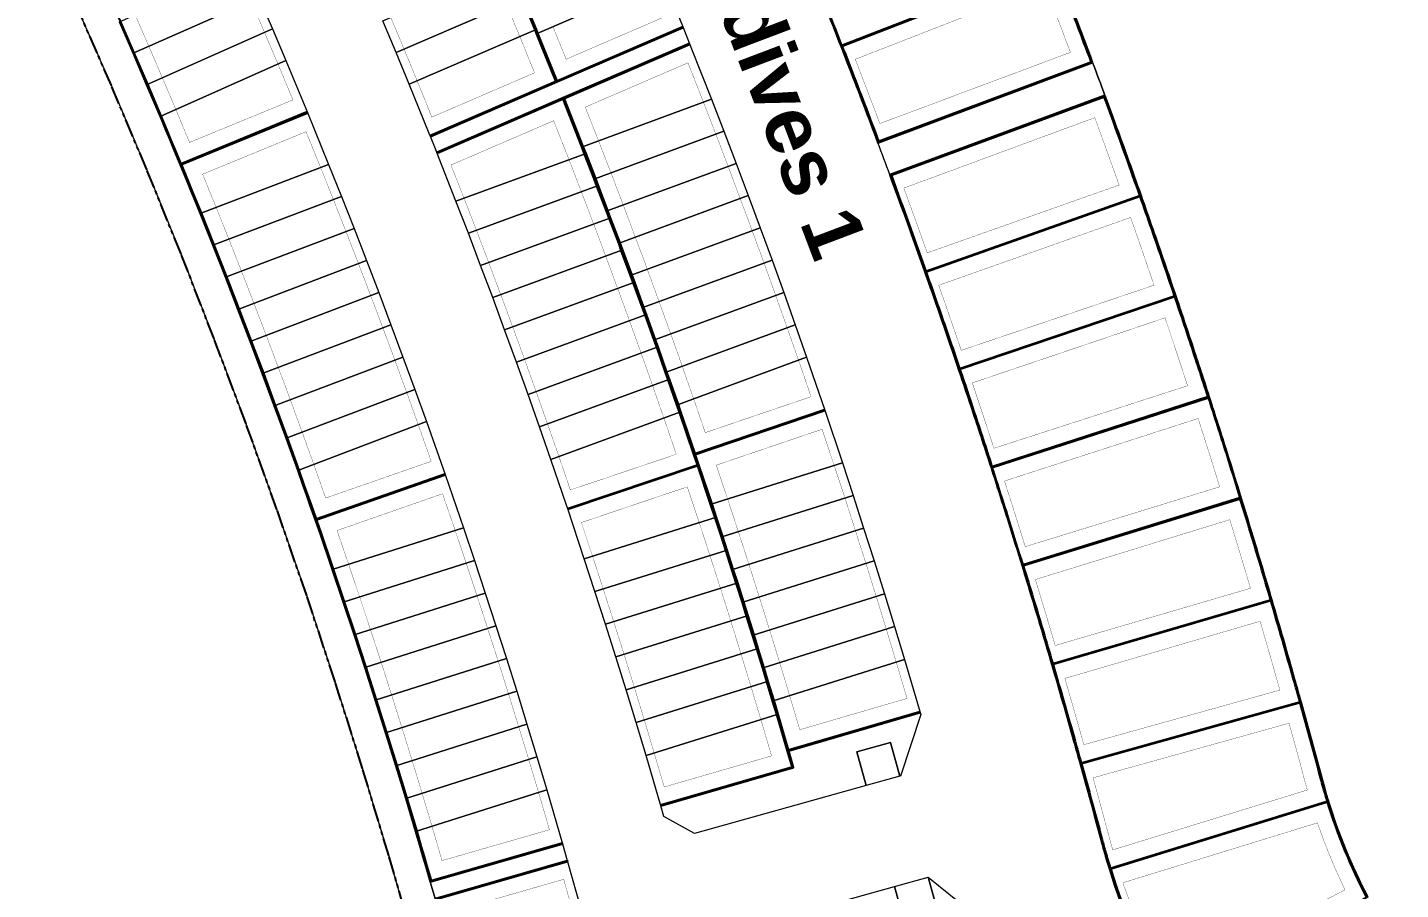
# Model space of a CAD drawing. Header units: centimetres. Extents: x -6122352 to 6876996, y -1694241 to 2592194.
# Drawn here: x -274855 to -35336, y -357502 to -207021 of the extents above; entities that cross this region are included whole.
import ezdxf

# ---------------------------------------------------------------- set-up
doc = ezdxf.new("R2010")
doc.units = ezdxf.units.CM
doc.header["$MEASUREMENT"] = 0
doc.linetypes.add('23585-XR-AR-DAMAC PLOT LIMITS$0$PHANTOM2', pattern=[1.25, 0.625, -0.125, 0.125, -0.125, 0.125, -0.125])
doc.linetypes.add('XR-AR-END-SETTING OUT PLAN$0$23261-XR-AR-SI-GF$0$HIDDEN', pattern=[0.375, 0.25, -0.125])
for name, color, linetype, lineweight, true_color in [('08-Compound Wall-2', 6, 'Continuous', 25, 0xff00ff), ('23585-XR-AR-DAMAC PLOT LIMITS$0$1-End units', 7, 'Continuous', 5, 0xf8991e), ('23585-XR-AR-DAMAC PLOT LIMITS$0$1-Open Space', 7, 'Continuous', 5, 0x90cf5a), ('23585-XR-AR-DAMAC PLOT LIMITS$0$1-Utility', 7, 'Continuous', 5, 0x8db1ff)]:
    doc.layers.add(name, color=color, linetype=linetype, lineweight=lineweight, true_color=true_color)
for name, color, linetype, lineweight in [('23585-XR-AR-BOUNDARY WALLS AND SETBACKS$0$A-ANNO-TEXT', 3, 'Continuous', 25), ('23585-XR-AR-DAMAC PLOT LIMITS$0$1-Mid units', 41, 'Continuous', 5), ('23585-XR-AR-DAMAC PLOT LIMITS$0$1-V55', 171, 'Continuous', 5), ('A-ANNO-TEXT', 3, 'Continuous', 25)]:
    doc.layers.add(name, color=color, linetype=linetype, lineweight=lineweight)
for name, color, linetype in [('23585-XR-AR-BOUNDARY WALLS AND SETBACKS$0$cluster name', 2, 'Continuous'), ('23585-XR-AR-BOUNDARY WALLS AND SETBACKS$0$setback', 7, 'XR-AR-END-SETTING OUT PLAN$0$23261-XR-AR-SI-GF$0$HIDDEN'), ('23585-XR-AR-DAMAC PLOT LIMITS$0$PROJECT_LIMIT', 1, 'Continuous'), ('@MI-REF LAYER', 7, 'Continuous')]:
    doc.layers.add(name, color=color, linetype=linetype)
doc.layers.add('23585-XR-AR-DAMAC PLOT LIMITS$0$D-Phase New', color=7, linetype='Continuous', true_color=0x000080)
doc.styles.add('23585-XR-AR-BOUNDARY WALLS AND SETBACKS$0$Arial', font='arialbd.ttf')

# ---------------------------------------------------------------- blocks, each defined once
blk = doc.blocks.new('23585-XR-AR-BOUNDARY WALLS AND SETBACKS$0$A$Cfa569a08')
at = {"layer": '23585-XR-AR-BOUNDARY WALLS AND SETBACKS$0$cluster name', "style": '23585-XR-AR-BOUNDARY WALLS AND SETBACKS$0$Arial'}
blk.add_text('Maldives 1', height=10, rotation=338.2772, dxfattribs=at).set_placement((496416.33, 2768653.93))
blk = doc.blocks.new('23585-XR-AR-BOUNDARY WALLS AND SETBACKS')
at = {"layer": '08-Compound Wall-2'}
for points in [[(496442.05, 2768662.45, -0.00303), (496457.01, 2768656.76, -0.000757), (496460.73, 2768655.31, -0.002652), (496473.75, 2768650.13), (496488.72, 2768687.23, 0.002652), (496475.31, 2768692.56, 0.000757)], [(496628.41, 2768624.28, -0.045479), (496611.63, 2768630.44, -0.005421), (496609.71, 2768631.38, -0.004453), (496608.15, 2768632.18, 0.002594), (496595.6, 2768638.63, 0.00076), (496591.91, 2768640.49, 0.002648), (496579.02, 2768646.91, 0.00114), (496573.44, 2768649.63, 0.002269), (496562.31, 2768654.97, 0.001518), (496554.84, 2768658.48, 0.001891), (496545.5, 2768662.8, 0.001896), (496536.1, 2768667.06, 0.001512), (496528.58, 2768670.4, 0.002276), (496517.23, 2768675.34, 0.001134), (496511.56, 2768677.77, 0.002653), (496498.24, 2768683.34), (496495.47, 2768684.48), (496494.44, 2768684.9), (496479.31, 2768647.88), (496480.3, 2768647.47), (496483.07, 2768646.33, -0.002637), (496495.92, 2768640.95, -0.001134), (496501.43, 2768638.6, -0.002275), (496512.44, 2768633.8, -0.001512), (496519.74, 2768630.56, -0.001896), (496528.86, 2768626.43, -0.001891), (496537.93, 2768622.24, -0.001518), (496545.18, 2768618.83, -0.00227), (496555.98, 2768613.65, -0.001139), (496561.39, 2768611.01, -0.002648), (496573.91, 2768604.78, -0.00076), (496577.5, 2768602.97, -0.002626), (496589.83, 2768596.62, 0.004002), (496591.8, 2768595.61, 0.005421), (496594.5, 2768594.3, 0.045485), (496618.1, 2768585.64, 0.046514)], [(496567.54, 2768507.11), (496558.59, 2768485.06, -0.009857), (496549.48, 2768488.97), (496549.43, 2768488.99, -0.007705), (496542.48, 2768492.26, -0.004271), (496538.62, 2768494.2), (496536.91, 2768495.08), (496533.29, 2768496.96), (496527.94, 2768499.71), (496525.62, 2768500.88), (496523.44, 2768501.99), (496521.26, 2768503.08), (496519.11, 2768504.17), (496529.7, 2768525.48)]]:
    blk.add_lwpolyline(points, format="xyb", dxfattribs=at)
for points in [[(496456.99, 2768656.98, 0.003011), (496442.12, 2768662.64), (496440.35, 2768663.3), (496454.15, 2768700.41), (496455.99, 2768699.73, -0.003012), (496471.3, 2768693.9)], [(496473.64, 2768650.4), (496488.46, 2768687.12, 0.002616), (496475.23, 2768692.37, 0.000738), (496471.49, 2768693.83), (496457.17, 2768656.91, -0.000738), (496460.81, 2768655.49, -0.002614)], [(496479.57, 2768647.99), (496480.37, 2768647.65), (496483.15, 2768646.51, -0.002618), (496495.91, 2768641.18), (496511.39, 2768677.62, 0.002635), (496498.16, 2768683.16), (496495.39, 2768684.3), (496494.55, 2768684.64)], [(496496.09, 2768641.1, -0.001115), (496501.5, 2768638.78, -0.002256), (496512.43, 2768634.03), (496528.41, 2768670.25, 0.002257), (496517.15, 2768675.16, 0.001116), (496511.57, 2768677.54)], [(496512.61, 2768633.95, -0.001493), (496519.82, 2768630.74, -0.001877), (496528.85, 2768626.65), (496545.32, 2768662.66, 0.001878), (496536.02, 2768666.87, 0.001493), (496528.59, 2768670.17)], [(496529.03, 2768626.57), (496545.5, 2768662.57, -0.001873), (496554.75, 2768658.3, -0.0015), (496562.13, 2768654.83), (496545.17, 2768619.05, 0.001499), (496538.01, 2768622.42, 0.001872)], [(496545.35, 2768618.97, -0.002251), (496556.07, 2768613.83, -0.00112), (496561.39, 2768611.23), (496578.84, 2768646.78, 0.001121), (496573.36, 2768649.45, 0.002251), (496562.31, 2768654.75)], [(496561.57, 2768611.14, -0.002629), (496574, 2768604.96, -0.000741), (496577.5, 2768603.19), (496595.42, 2768638.5, 0.000741), (496591.82, 2768640.32, 0.002629), (496579.02, 2768646.69)], [(496577.68, 2768603.1, -0.002607), (496589.92, 2768596.8, 0.004002), (496591.89, 2768595.79, 0.00524), (496594.49, 2768594.52), (496611.46, 2768630.31, -0.005168), (496609.62, 2768631.2, -0.004453), (496608.06, 2768632, 0.002575), (496595.6, 2768638.4)], [(496594.68, 2768594.44, 0.045304), (496618.15, 2768585.83, 0.000332), (496618.33, 2768585.78), (496628.46, 2768624.06), (496628.36, 2768624.09, -0.045226), (496611.64, 2768630.22)]]:
    blk.add_lwpolyline(points, format="xyb", close=True, dxfattribs=at)
for points in [[(496372.84, 2768660.58), (496365.59, 2768637.81), (496373.55, 2768635.25), (496374.21, 2768635.03), (496379.25, 2768633.38), (496379.91, 2768633.16), (496384.94, 2768631.48), (496385.6, 2768631.26), (496390.62, 2768629.55), (496391.28, 2768629.33), (496396.3, 2768627.6), (496396.96, 2768627.37), (496401.96, 2768625.62), (496402.62, 2768625.39), (496407.62, 2768623.62), (496408.27, 2768623.38), (496413.27, 2768621.58), (496413.92, 2768621.35), (496418.9, 2768619.53), (496419.55, 2768619.29), (496427.94, 2768616.16), (496435.78, 2768638.74)], [(496420.03, 2768593.38), (496427.87, 2768615.97), (496419.49, 2768619.1), (496418.83, 2768619.34), (496413.85, 2768621.16), (496413.2, 2768621.4), (496408.21, 2768623.19), (496407.55, 2768623.43), (496402.55, 2768625.2), (496401.9, 2768625.43), (496396.89, 2768627.18), (496396.23, 2768627.41), (496391.22, 2768629.14), (496390.56, 2768629.36), (496385.54, 2768631.07), (496384.88, 2768631.29), (496379.84, 2768632.97), (496379.19, 2768633.19), (496374.14, 2768634.84), (496373.49, 2768635.06), (496365.43, 2768637.65), (496364.26, 2768638.02), (496357.03, 2768615.24)], [(496428.09, 2768615.99), (496435.97, 2768638.67)], [(496438.78, 2768637.61), (496430.9, 2768614.93)], [(496438.97, 2768637.55), (496431.12, 2768614.96), (496439.48, 2768611.75), (496440.73, 2768611.27), (496445.07, 2768609.57), (496446.32, 2768609.08), (496450.65, 2768607.36), (496451.89, 2768606.86), (496456.22, 2768605.12), (496457.46, 2768604.62), (496461.78, 2768602.86), (496463.02, 2768602.36), (496467.33, 2768600.58), (496468.56, 2768600.06), (496472.87, 2768598.26), (496474.09, 2768597.74), (496478.39, 2768595.92), (496479.62, 2768595.4), (496483.91, 2768593.56), (496485.13, 2768593.03), (496492.21, 2768589.94), (496501.83, 2768611.81)], [(496420.22, 2768593.31), (496428.09, 2768615.99)], [(496430.9, 2768614.93), (496423.03, 2768592.25)], [(496484.26, 2768567.1), (496493.93, 2768588.96), (496492.22, 2768589.71), (496485.05, 2768592.84), (496483.83, 2768593.37), (496479.54, 2768595.21), (496478.31, 2768595.74), (496474.02, 2768597.56), (496472.79, 2768598.08), (496468.48, 2768599.88), (496467.25, 2768600.39), (496462.94, 2768602.17), (496461.71, 2768602.68), (496457.38, 2768604.44), (496456.15, 2768604.94), (496451.82, 2768606.68), (496450.58, 2768607.17), (496446.24, 2768608.89), (496445, 2768609.38), (496440.66, 2768611.08), (496439.41, 2768611.56), (496431.06, 2768614.77), (496423.21, 2768592.19)], [(496502.01, 2768611.73), (496492.39, 2768589.86), (496494.1, 2768589.1), (496500.66, 2768586.18), (496502.93, 2768585.16), (496506.13, 2768583.71), (496508.4, 2768582.67), (496511.58, 2768581.21), (496513.85, 2768580.17), (496517.03, 2768578.69), (496519.29, 2768577.63), (496522.46, 2768576.14), (496524.72, 2768575.08), (496527.88, 2768573.57), (496530.13, 2768572.49), (496533.29, 2768570.97), (496535.54, 2768569.88), (496541.34, 2768567.04), (496551.89, 2768588.48)], [(496368.8, 2768566.84), (496374.47, 2768564.89), (496380.13, 2768562.91), (496385.79, 2768560.9), (496388.33, 2768559.98), (496390.09, 2768559.35), (496391.85, 2768558.71), (496394.4, 2768557.79), (496396.96, 2768556.84), (496398.69, 2768556.2), (496400.42, 2768555.56), (496402.98, 2768554.61), (496408.59, 2768552.49), (496414.19, 2768550.34), (496419.79, 2768548.16), (496425.37, 2768545.96), (496430.93, 2768543.72), (496436.49, 2768541.46), (496442.04, 2768539.18), (496447.58, 2768536.86), (496450.1, 2768535.79), (496451.79, 2768535.07), (496453.47, 2768534.36), (496456, 2768533.28), (496458.54, 2768532.18), (496460.2, 2768531.46), (496461.85, 2768530.74), (496464.39, 2768529.63), (496469.88, 2768527.2), (496475.36, 2768524.75), (496480.82, 2768522.27), (496486.27, 2768519.76), (496491.71, 2768517.23), (496497.14, 2768514.66), (496502.55, 2768512.08), (496507.95, 2768509.46), (496510.48, 2768508.21), (496512.06, 2768507.44), (496513.63, 2768506.67), (496516.16, 2768505.42), (496526.84, 2768526.91), (496526.66, 2768527)], [(496402.56, 2768580.36), (496394.37, 2768558.01), (496391.92, 2768558.9), (496390.16, 2768559.54), (496388.4, 2768560.17), (496385.86, 2768561.09), (496380.2, 2768563.1), (496374.53, 2768565.08), (496368.86, 2768567.03), (496363.18, 2768568.95), (496357.48, 2768570.85), (496351.78, 2768572.71), (496346.06, 2768574.55), (496340.34, 2768576.36), (496337.83, 2768577.14), (496335.97, 2768577.72), (496334.11, 2768578.29), (496331.78, 2768579.01), (496338.29, 2768601.91)], [(496533.34, 2768544.11), (496543.95, 2768565.53), (496541.43, 2768566.78), (496535.45, 2768569.7), (496533.2, 2768570.79), (496530.05, 2768572.31), (496527.8, 2768573.39), (496524.63, 2768574.89), (496522.38, 2768575.96), (496519.2, 2768577.45), (496516.95, 2768578.51), (496513.77, 2768579.98), (496511.5, 2768581.03), (496508.31, 2768582.49), (496506.05, 2768583.53), (496502.85, 2768584.97), (496500.58, 2768586), (496494.11, 2768588.88), (496484.45, 2768567.02)], [(496533.52, 2768544.02), (496544.22, 2768565.62), (496541.52, 2768566.96), (496552.07, 2768588.4)], [(496402.75, 2768580.29), (496394.56, 2768557.94), (496397.03, 2768557.03), (496398.76, 2768556.39), (496400.49, 2768555.74), (496403.05, 2768554.79), (496408.66, 2768552.67), (496414.27, 2768550.52), (496419.86, 2768548.35), (496425.44, 2768546.14), (496431.01, 2768543.91), (496436.57, 2768541.65), (496442.12, 2768539.36), (496447.65, 2768537.05), (496450.18, 2768535.97), (496451.87, 2768535.26), (496453.55, 2768534.54), (496455.99, 2768533.5)], [(496465.39, 2768555.37), (496455.99, 2768533.5)], [(496465.57, 2768555.29), (496456.17, 2768533.42), (496458.62, 2768532.36), (496460.28, 2768531.64), (496461.93, 2768530.92), (496464.47, 2768529.81), (496469.96, 2768527.39), (496475.44, 2768524.93), (496480.9, 2768522.45), (496486.36, 2768519.94), (496491.79, 2768517.41), (496497.22, 2768514.84), (496502.64, 2768512.26), (496508.04, 2768509.64), (496510.57, 2768508.39), (496512.14, 2768507.62), (496513.72, 2768506.85), (496516.07, 2768505.68), (496526.66, 2768527)], [(496465.57, 2768555.29), (496465.48, 2768555.33), (496465.39, 2768555.37)], [(496518.85, 2768504.08), (496529.53, 2768525.57), (496529.7, 2768525.48)]]:
    blk.add_lwpolyline(points, dxfattribs=at)
at = {"layer": '23585-XR-AR-BOUNDARY WALLS AND SETBACKS$0$setback', "ltscale": 40, "const_width": 0.05}
for points in [[(496473.18, 2768690.17), (496460.35, 2768657.07, -0.000189), (496461.28, 2768656.7, -0.002084), (496471.52, 2768652.65), (496484.81, 2768685.56, 0.0021), (496474.21, 2768689.76, 0.000204)], [(496493.74, 2768643.5), (496507.62, 2768676.18, 0.002101), (496497.1, 2768680.57), (496496.08, 2768680.98), (496482.65, 2768648.13), (496483.64, 2768647.72, -0.00207)], [(496510.3, 2768636.38, 0.001708), (496502.02, 2768639.98, 0.000566), (496499.27, 2768641.16), (496513.14, 2768673.83, -0.000582), (496516.05, 2768672.59, -0.001723), (496524.63, 2768668.86)], [(496526.75, 2768629.04), (496541.52, 2768661.32, 0.001344), (496534.87, 2768664.32, 0.000959), (496530.12, 2768666.44), (496515.79, 2768633.96, -0.000945), (496520.35, 2768631.93, -0.001329)], [(496543.11, 2768621.47), (496558.31, 2768653.54, 0.000965), (496553.57, 2768655.77, 0.001338), (496546.97, 2768658.82), (496532.21, 2768626.54, -0.001323), (496538.56, 2768623.6, -0.00095)], [(496559.36, 2768613.67), (496575, 2768645.54, 0.000587), (496572.13, 2768646.93, 0.001717), (496563.73, 2768650.97), (496548.53, 2768618.9, -0.001702), (496556.64, 2768614.99, -0.000572)], [(496564.74, 2768611.03, -0.002081), (496574.59, 2768606.12, -0.000193), (496575.5, 2768605.66), (496591.57, 2768637.31, 0.000207), (496590.56, 2768637.82, 0.002095), (496580.38, 2768642.89)], [(496592.44, 2768596.97), (496607.66, 2768629.06, -0.002476), (496606.76, 2768629.52, 0.002041), (496596.92, 2768634.59), (496580.85, 2768602.94, -0.002059), (496590.52, 2768597.95, 0.003946)], [(496615.86, 2768587.81), (496624.95, 2768622.14, -0.031185), (496613.08, 2768626.49), (496597.87, 2768594.4, 0.035027)], [(496556.96, 2768488.76, -0.006932), (496550.64, 2768491.51), (496550.59, 2768491.54, -0.007714), (496543.72, 2768494.78, -0.004266), (496539.9, 2768496.69), (496538.19, 2768497.57), (496534.57, 2768499.45), (496529.21, 2768502.2), (496526.88, 2768503.38), (496524.7, 2768504.48), (496522.86, 2768505.42), (496531.54, 2768522.88), (496537.07, 2768520.09), (496542.41, 2768517.35), (496547.22, 2768514.86), (496547.74, 2768514.59, 0.006555), (496553.14, 2768511.88, 0.00655), (496558.61, 2768509.31, 0.006728), (496564.3, 2768506.83)]]:
    blk.add_lwpolyline(points, format="xyb", close=True, dxfattribs=at)
for points in [[(496420.56, 2768622), (496426.27, 2768619.88), (496432.67, 2768638.3)], [(496441.09, 2768635.13), (496434.69, 2768616.69), (496440.53, 2768614.46), (496441.78, 2768613.97), (496446.13, 2768612.27), (496447.38, 2768611.78), (496451.73, 2768610.05), (496452.97, 2768609.56), (496457.31, 2768607.81), (496458.55, 2768607.31), (496462.88, 2768605.55), (496464.12, 2768605.04), (496468.44, 2768603.25), (496469.68, 2768602.74), (496473.99, 2768600.94), (496475.22, 2768600.42), (496479.53, 2768598.59), (496480.76, 2768598.06), (496485.05, 2768596.22), (496486.29, 2768595.69), (496490.72, 2768593.75), (496498.57, 2768611.6), (496492.37, 2768614.3), (496486.86, 2768616.66), (496481.34, 2768619), (496475.81, 2768621.31), (496470.27, 2768623.59), (496464.72, 2768625.85), (496459.16, 2768628.08), (496453.59, 2768630.29), (496448, 2768632.47), (496441.09, 2768635.13)], [(496400.23, 2768602.26), (496405.88, 2768600.22), (496411.53, 2768598.16), (496417.9, 2768595.78), (496424.3, 2768614.21), (496418.48, 2768616.38), (496417.83, 2768616.62), (496412.86, 2768618.43)], [(496482.21, 2768569.64), (496490.1, 2768587.47), (496483.9, 2768590.18), (496482.68, 2768590.71), (496478.4, 2768592.55), (496477.18, 2768593.07), (496472.89, 2768594.89), (496471.67, 2768595.4), (496467.37, 2768597.2), (496466.14, 2768597.71), (496461.84, 2768599.49), (496460.61, 2768599.99), (496456.29, 2768601.75), (496455.06, 2768602.25), (496450.74, 2768603.99), (496449.51, 2768604.48), (496445.18, 2768606.2), (496443.94, 2768606.68), (496439.6, 2768608.38), (496438.37, 2768608.86), (496432.72, 2768611.02), (496426.32, 2768592.59)], [(496504.06, 2768609.18), (496496.21, 2768591.34)], [(496496.21, 2768591.33), (496501.84, 2768588.83), (496504.13, 2768587.8), (496507.33, 2768586.35), (496509.6, 2768585.31), (496512.8, 2768583.85), (496515.07, 2768582.8), (496518.25, 2768581.32), (496520.52, 2768580.26), (496523.7, 2768578.76), (496525.96, 2768577.7), (496529.13, 2768576.19), (496531.39, 2768575.11), (496534.55, 2768573.58), (496536.81, 2768572.49), (496540.1, 2768570.88), (496548.71, 2768588.37), (496542.73, 2768591.28), (496537.33, 2768593.88), (496531.92, 2768596.45), (496526.49, 2768598.99), (496521.05, 2768601.51), (496515.61, 2768604.01), (496510.14, 2768606.47), (496504.06, 2768609.18)], [(496381.61, 2768586.23), (496387.27, 2768584.25), (496392.92, 2768582.25), (496399.32, 2768579.94), (496392.61, 2768561.63), (496391.11, 2768562.17), (496389.35, 2768562.81), (496386.8, 2768563.73), (496381.13, 2768565.74), (496375.45, 2768567.72), (496369.76, 2768569.68)], [(496426.32, 2768592.59), (496432.11, 2768590.37), (496437.71, 2768588.18), (496443.29, 2768585.96), (496448.87, 2768583.72), (496454.43, 2768581.45), (496459.98, 2768579.16), (496465.52, 2768576.83), (496471.05, 2768574.48), (496476.57, 2768572.11), (496482.21, 2768569.64)], [(496531.5, 2768546.69), (496540.15, 2768564.17), (496540.15, 2768564.17), (496534.18, 2768567.09), (496531.94, 2768568.18), (496528.79, 2768569.7), (496526.55, 2768570.77), (496523.39, 2768572.27), (496521.14, 2768573.34), (496517.97, 2768574.83), (496515.72, 2768575.88), (496512.55, 2768577.35), (496510.29, 2768578.4), (496507.11, 2768579.85), (496504.85, 2768580.89), (496501.66, 2768582.33), (496499.39, 2768583.35), (496495.59, 2768585.05), (496487.7, 2768567.21)], [(496462.13, 2768555.12), (496455.87, 2768557.78), (496450.34, 2768560.1), (496444.8, 2768562.38), (496439.25, 2768564.63), (496433.68, 2768566.86), (496428.11, 2768569.07), (496422.53, 2768571.24), (496416.93, 2768573.39), (496411.33, 2768575.51), (496404.95, 2768577.87), (496398.24, 2768559.56), (496399.73, 2768559.01), (496401.46, 2768558.37), (496404.03, 2768557.42), (496409.66, 2768555.29), (496415.27, 2768553.14), (496420.88, 2768550.95), (496426.47, 2768548.74), (496432.06, 2768546.51), (496437.63, 2768544.24), (496443.19, 2768541.95), (496448.74, 2768539.63), (496451.27, 2768538.55), (496452.96, 2768537.83), (496454.42, 2768537.21), (496462.13, 2768555.12)], [(496487.7, 2768567.21), (496493.33, 2768564.7), (496498.8, 2768562.21), (496504.26, 2768559.7), (496509.7, 2768557.17), (496515.13, 2768554.61), (496520.56, 2768552.02), (496525.97, 2768549.4), (496531.5, 2768546.69)]]:
    blk.add_lwpolyline(points, dxfattribs=at)
blk.add_lwpolyline([(496459.94, 2768534.84), (496461.39, 2768534.21), (496463.04, 2768533.49), (496465.6, 2768532.38), (496471.1, 2768529.94), (496476.59, 2768527.48), (496482.07, 2768525), (496487.53, 2768522.48), (496492.98, 2768519.94), (496498.42, 2768517.37), (496503.85, 2768514.78), (496509.26, 2768512.16), (496511.81, 2768510.91), (496513.38, 2768510.13), (496514.8, 2768509.43), (496523.48, 2768526.89), (496517.38, 2768529.9), (496511.99, 2768532.51), (496506.58, 2768535.09), (496501.16, 2768537.65), (496495.73, 2768540.18), (496490.28, 2768542.68), (496484.83, 2768545.16), (496479.36, 2768547.61), (496473.88, 2768550.04), (496467.64, 2768552.75)], close=True, dxfattribs=at)
at = {"layer": '23585-XR-AR-BOUNDARY WALLS AND SETBACKS$0$A-ANNO-TEXT'}
blk.add_blockref('23585-XR-AR-BOUNDARY WALLS AND SETBACKS$0$A$Cfa569a08', (0, 0), dxfattribs=at)
blk = doc.blocks.new('A$C9d9485f6')
at = {"layer": 'A-ANNO-TEXT', "rotation": 312.4881850805905}
blk.add_blockref('23585-XR-AR-BOUNDARY WALLS AND SETBACKS', (-2377088.53, -1504219.25), dxfattribs=at)
blk = doc.blocks.new('23585-XR-AR-DAMAC PLOT LIMITS')
at = {"layer": '23585-XR-AR-DAMAC PLOT LIMITS$0$1-End units', "color": 251, "true_color": 0x636466}
for points in [[(496435.97, 2768638.67), (496428.09, 2768615.99), (496419.52, 2768619.19), (496427.39, 2768641.87)], [(496448.55, 2768633.87), (496439.45, 2768611.66), (496430.9, 2768614.93), (496438.78, 2768637.61), (496439.42, 2768637.37)], [(496419.52, 2768619.19), (496428.09, 2768615.99), (496420.22, 2768593.31), (496419.72, 2768593.5), (496411.01, 2768596.75), (496418.87, 2768619.43)], [(496483.87, 2768593.46), (496492.97, 2768615.68), (496501.92, 2768611.77), (496492.26, 2768589.81), (496485.09, 2768592.93)], [(496439.45, 2768611.66), (496440.69, 2768611.17), (496431.57, 2768588.97), (496423.03, 2768592.25), (496430.9, 2768614.93)], [(496492.26, 2768589.81), (496501.92, 2768611.77), (496510.76, 2768607.84), (496500.62, 2768586.09), (496494.06, 2768589.01)], [(496485.09, 2768592.93), (496492.26, 2768589.81), (496494.06, 2768589.01), (496484.35, 2768567.06), (496483.73, 2768567.34), (496475.97, 2768570.73)], [(496552.07, 2768588.4), (496541.47, 2768566.87), (496535.49, 2768569.79), (496533.25, 2768570.88), (496543.39, 2768592.63)], [(496494.06, 2768589.01), (496500.62, 2768586.09), (496502.89, 2768585.06), (496492.71, 2768563.33), (496484.35, 2768567.06)], [(496402.65, 2768580.32), (496394.4, 2768557.79), (496391.85, 2768558.71), (496390.09, 2768559.35), (496388.33, 2768559.98), (496385.79, 2768560.9), (496393.43, 2768583.66)], [(496411.85, 2768576.91), (496402.98, 2768554.61), (496400.42, 2768555.56), (496398.69, 2768556.2), (496396.96, 2768556.84), (496394.4, 2768557.79), (496402.65, 2768580.32)], [(496541.47, 2768566.87), (496544.18, 2768565.53), (496533.52, 2768544.02), (496525.31, 2768548.06), (496535.49, 2768569.79)], [(496465.48, 2768555.33), (496456, 2768533.28), (496453.47, 2768534.36), (496451.79, 2768535.07), (496450.1, 2768535.79), (496447.58, 2768536.86), (496456.45, 2768559.17)], [(496474.48, 2768551.41), (496464.39, 2768529.63), (496461.85, 2768530.74), (496460.2, 2768531.46), (496458.54, 2768532.18), (496456, 2768533.28), (496465.48, 2768555.33)], [(496526.84, 2768526.91), (496516.16, 2768505.42), (496513.63, 2768506.67), (496512.06, 2768507.44), (496510.48, 2768508.21), (496507.95, 2768509.46), (496518.04, 2768531.24)], [(496537.75, 2768521.42), (496527.85, 2768499.53), (496525.53, 2768500.71), (496523.35, 2768501.81), (496521.17, 2768502.91), (496518.85, 2768504.08), (496529.53, 2768525.57)]]:
    blk.add_lwpolyline(points, close=True, dxfattribs=at)
at = {"layer": '23585-XR-AR-DAMAC PLOT LIMITS$0$1-Mid units', "color": 251, "true_color": 0x636466}
for points in [[(496413.88, 2768621.25), (496421.76, 2768643.93), (496427.39, 2768641.87), (496419.52, 2768619.19), (496418.87, 2768619.43)], [(496439.45, 2768611.66), (496448.55, 2768633.87), (496454.14, 2768631.69), (496445.04, 2768609.47), (496440.69, 2768611.17)], [(496446.28, 2768608.99), (496445.04, 2768609.47), (496454.14, 2768631.69), (496459.71, 2768629.48), (496450.62, 2768607.27)], [(496450.62, 2768607.27), (496459.71, 2768629.48), (496465.28, 2768627.24), (496456.19, 2768605.03), (496451.86, 2768606.77)], [(496456.19, 2768605.03), (496465.28, 2768627.24), (496470.84, 2768624.98), (496461.74, 2768602.77), (496457.42, 2768604.53)], [(496407.59, 2768623.52), (496408.24, 2768623.29), (496413.23, 2768621.49), (496405.37, 2768598.81), (496399.72, 2768600.85)], [(496461.74, 2768602.77), (496470.84, 2768624.98), (496476.39, 2768622.69), (496467.29, 2768600.48), (496462.98, 2768602.26)], [(496413.23, 2768621.49), (496413.88, 2768621.25), (496418.87, 2768619.43), (496411.01, 2768596.75), (496405.37, 2768598.81)], [(496467.29, 2768600.48), (496476.39, 2768622.69), (496481.92, 2768620.38), (496472.83, 2768598.17), (496468.52, 2768599.97)], [(496472.83, 2768598.17), (496481.92, 2768620.38), (496487.45, 2768618.04), (496478.35, 2768595.83), (496474.06, 2768597.65)], [(496478.35, 2768595.83), (496487.45, 2768618.04), (496492.97, 2768615.68), (496483.87, 2768593.46), (496479.58, 2768595.31)], [(496437.16, 2768586.78), (496431.57, 2768588.97), (496440.69, 2768611.17), (496445.04, 2768609.47), (496446.28, 2768608.99)], [(496442.74, 2768584.57), (496437.16, 2768586.78), (496446.28, 2768608.99), (496450.62, 2768607.27), (496451.86, 2768606.77)], [(496451.86, 2768606.77), (496456.19, 2768605.03), (496457.42, 2768604.53), (496448.3, 2768582.33), (496442.74, 2768584.57)], [(496500.62, 2768586.09), (496510.76, 2768607.84), (496516.23, 2768605.37), (496506.09, 2768583.62), (496502.89, 2768585.06)], [(496457.42, 2768604.53), (496461.74, 2768602.77), (496462.98, 2768602.26), (496453.86, 2768580.06), (496448.3, 2768582.33)], [(496506.09, 2768583.62), (496516.23, 2768605.37), (496521.68, 2768602.87), (496511.54, 2768581.12), (496508.36, 2768582.58)], [(496462.98, 2768602.26), (496467.29, 2768600.48), (496468.52, 2768599.97), (496459.4, 2768577.77), (496453.86, 2768580.06)], [(496511.54, 2768581.12), (496521.68, 2768602.87), (496527.13, 2768600.35), (496516.99, 2768578.6), (496513.81, 2768580.08)], [(496468.52, 2768599.97), (496472.83, 2768598.17), (496474.06, 2768597.65), (496464.94, 2768575.45), (496459.4, 2768577.77)], [(496516.99, 2768578.6), (496527.13, 2768600.35), (496532.56, 2768597.8), (496522.42, 2768576.05), (496519.25, 2768577.54)], [(496474.06, 2768597.65), (496478.35, 2768595.83), (496479.58, 2768595.31), (496470.46, 2768573.1), (496464.94, 2768575.45)], [(496522.42, 2768576.05), (496532.56, 2768597.8), (496537.98, 2768595.23), (496527.84, 2768573.48), (496524.67, 2768574.98)], [(496479.58, 2768595.31), (496483.87, 2768593.46), (496485.09, 2768592.93), (496475.97, 2768570.73), (496470.46, 2768573.1)], [(496527.84, 2768573.48), (496537.98, 2768595.23), (496543.39, 2768592.63), (496533.25, 2768570.88), (496530.09, 2768572.4)], [(496382.1, 2768587.65), (496374.47, 2768564.89), (496368.8, 2768566.84), (496376.43, 2768589.6)], [(496387.77, 2768585.67), (496380.13, 2768562.91), (496374.47, 2768564.89), (496382.1, 2768587.65)], [(496393.43, 2768583.66), (496385.79, 2768560.9), (496380.13, 2768562.91), (496387.77, 2768585.67)], [(496502.89, 2768585.06), (496506.09, 2768583.62), (496508.36, 2768582.58), (496498.17, 2768560.85), (496492.71, 2768563.33)], [(496508.36, 2768582.58), (496511.54, 2768581.12), (496513.81, 2768580.08), (496503.63, 2768558.34), (496498.17, 2768560.85)], [(496513.81, 2768580.08), (496516.99, 2768578.6), (496519.25, 2768577.54), (496509.06, 2768555.81), (496503.63, 2768558.34)], [(496519.25, 2768577.54), (496522.42, 2768576.05), (496524.67, 2768574.98), (496514.49, 2768553.25), (496509.06, 2768555.81)], [(496417.47, 2768574.79), (496408.59, 2768552.49), (496402.98, 2768554.61), (496411.85, 2768576.91)], [(496524.67, 2768574.98), (496527.84, 2768573.48), (496530.09, 2768572.4), (496519.91, 2768550.67), (496514.49, 2768553.25)], [(496423.07, 2768572.64), (496414.19, 2768550.34), (496408.59, 2768552.49), (496417.47, 2768574.79)], [(496428.66, 2768570.46), (496419.79, 2768548.16), (496414.19, 2768550.34), (496423.07, 2768572.64)], [(496434.24, 2768568.26), (496425.37, 2768545.96), (496419.79, 2768548.16), (496428.66, 2768570.46)], [(496530.09, 2768572.4), (496533.25, 2768570.88), (496535.49, 2768569.79), (496525.31, 2768548.06), (496519.91, 2768550.67)], [(496439.81, 2768566.03), (496430.93, 2768543.72), (496425.37, 2768545.96), (496434.24, 2768568.26)], [(496445.37, 2768563.77), (496436.49, 2768541.46), (496430.93, 2768543.72), (496439.81, 2768566.03)], [(496450.92, 2768561.48), (496442.04, 2768539.18), (496436.49, 2768541.46), (496445.37, 2768563.77)], [(496456.45, 2768559.17), (496447.58, 2768536.86), (496442.04, 2768539.18), (496450.92, 2768561.48)], [(496479.97, 2768548.99), (496469.88, 2768527.2), (496464.39, 2768529.63), (496474.48, 2768551.41)], [(496485.44, 2768546.53), (496475.36, 2768524.75), (496469.88, 2768527.2), (496479.97, 2768548.99)], [(496490.91, 2768544.05), (496480.82, 2768522.27), (496475.36, 2768524.75), (496485.44, 2768546.53)], [(496496.36, 2768541.54), (496486.27, 2768519.76), (496480.82, 2768522.27), (496490.91, 2768544.05)], [(496501.8, 2768539.01), (496491.71, 2768517.23), (496486.27, 2768519.76), (496496.36, 2768541.54)], [(496507.22, 2768536.45), (496497.14, 2768514.66), (496491.71, 2768517.23), (496501.8, 2768539.01)], [(496512.64, 2768533.86), (496502.55, 2768512.08), (496497.14, 2768514.66), (496507.22, 2768536.45)], [(496518.04, 2768531.24), (496507.95, 2768509.46), (496502.55, 2768512.08), (496512.64, 2768533.86)]]:
    blk.add_lwpolyline(points, close=True, dxfattribs=at)
at = {"layer": '23585-XR-AR-DAMAC PLOT LIMITS$0$1-Open Space', "color": 251, "true_color": 0x636466}
blk.add_lwpolyline([(496628.41, 2768624.28, -0.045479), (496611.63, 2768630.44, -0.005421), (496609.71, 2768631.38, -0.004008), (496608.31, 2768632.09, 0.002626), (496595.6, 2768638.63, 0.00076), (496591.91, 2768640.49, 0.002648), (496579.01, 2768646.91, 0.00114), (496573.44, 2768649.63, 0.002269), (496562.31, 2768654.97, 0.001518), (496554.84, 2768658.48, 0.001891), (496545.5, 2768662.8, 0.001896), (496536.1, 2768667.05, 0.001512), (496528.58, 2768670.4, 0.002276), (496517.23, 2768675.34, 0.001134), (496511.56, 2768677.77, 0.002653), (496498.24, 2768683.34), (496495.47, 2768684.48), (496494.44, 2768684.9, 0.001136), (496488.72, 2768687.23, 0.002652), (496475.31, 2768692.56, 0.000757)], format="xyb", dxfattribs=at)
for points in [[(496494.44, 2768684.9), (496479.31, 2768647.88, 0.001136), (496473.75, 2768650.14), (496488.72, 2768687.23, -0.001136)], [(496588.5, 2768570.22), (496578.87, 2768548.24, -0.009453), (496572.46, 2768551.19), (496564.14, 2768528.57, -0.00641), (496559.27, 2768530.93), (496557.35, 2768536.79), (496562.79, 2768534.02), (496565.55, 2768539.46), (496560.11, 2768542.22), (496571.45, 2768564.56), (496576.89, 2768561.8), (496579.65, 2768567.24), (496574.21, 2768570), (496585.29, 2768571.66, 0.005398)]]:
    blk.add_lwpolyline(points, format="xyb", close=True, dxfattribs=at)
for points in [[(496368.8, 2768566.84), (496374.47, 2768564.89), (496380.13, 2768562.91), (496385.79, 2768560.9), (496388.33, 2768559.98), (496390.09, 2768559.35), (496391.85, 2768558.71), (496394.4, 2768557.79), (496396.96, 2768556.84), (496398.69, 2768556.2), (496400.42, 2768555.56), (496402.98, 2768554.61), (496408.59, 2768552.49), (496414.19, 2768550.34), (496419.79, 2768548.16), (496425.37, 2768545.96), (496430.93, 2768543.72), (496436.49, 2768541.46), (496442.04, 2768539.18), (496447.58, 2768536.86), (496450.1, 2768535.79), (496451.79, 2768535.07), (496453.47, 2768534.36), (496456, 2768533.28), (496458.54, 2768532.18), (496460.2, 2768531.46), (496461.85, 2768530.74), (496464.39, 2768529.63), (496469.88, 2768527.2), (496475.36, 2768524.75), (496480.82, 2768522.27), (496486.27, 2768519.76), (496491.71, 2768517.23), (496497.14, 2768514.66), (496502.55, 2768512.08), (496507.95, 2768509.46), (496510.48, 2768508.21), (496512.06, 2768507.44), (496513.63, 2768506.67), (496516.16, 2768505.42), (496518.85, 2768504.08)], [(496806.57, 2768507.77), (496773.95, 2768487.93), (496741.53, 2768467.75), (496713.61, 2768449.96), (496604.75, 2768450.08), (496591.26, 2768458.18), (496577.65, 2768466.11), (496563.92, 2768473.88), (496550.08, 2768481.47), (496536.12, 2768488.89), (496522.05, 2768496.13), (496507.87, 2768503.19), (496493.59, 2768510.07), (496479.21, 2768516.76), (496464.74, 2768523.27), (496450.17, 2768529.59), (496435.51, 2768535.71), (496420.77, 2768541.65), (496405.95, 2768547.39), (496391.05, 2768552.93), (496376.07, 2768558.28), (496361.03, 2768563.43)]]:
    blk.add_lwpolyline(points, dxfattribs=at)
for points in [[(496438.78, 2768637.61), (496430.9, 2768614.93), (496423.03, 2768592.25), (496422.42, 2768592.48), (496420.22, 2768593.31), (496428.09, 2768615.99), (496435.97, 2768638.67), (496436.55, 2768638.45), (496438.66, 2768637.66)], [(496557.89, 2768578.29), (496552.45, 2768581.04), (496549.69, 2768575.61), (496555.13, 2768572.85), (496541.04, 2768545.1), (496535.23, 2768543.17), (496533.52, 2768544.02), (496544.18, 2768565.53), (496541.47, 2768566.87), (496552.07, 2768588.4), (496552.38, 2768588.24), (496557.93, 2768578.36)], [(496529.53, 2768525.57), (496518.85, 2768504.08), (496516.16, 2768505.42), (496526.84, 2768526.91)]]:
    blk.add_lwpolyline(points, close=True, dxfattribs=at)
at = {"layer": '23585-XR-AR-DAMAC PLOT LIMITS$0$1-Utility', "color": 251, "true_color": 0x636466}
for points in [[(496557.89, 2768578.29), (496555.13, 2768572.85), (496549.69, 2768575.61), (496552.45, 2768581.04)], [(496571.45, 2768564.56), (496574.21, 2768570), (496579.65, 2768567.24), (496576.89, 2768561.8)]]:
    blk.add_lwpolyline(points, close=True, dxfattribs=at)
at = {"layer": '23585-XR-AR-DAMAC PLOT LIMITS$0$1-V55', "color": 251, "true_color": 0x636466}
for points in [[(496471.47, 2768694.05), (496457.01, 2768656.76, 0.00303), (496442.05, 2768662.45), (496440.18, 2768663.15), (496454.13, 2768700.64), (496456.06, 2768699.92, -0.003031)], [(496488.72, 2768687.23), (496473.75, 2768650.14, 0.002652), (496460.73, 2768655.31, 0.000757), (496457.01, 2768656.76), (496471.47, 2768694.05, -0.000757), (496475.31, 2768692.56, -0.002652)], [(496511.56, 2768677.77), (496495.92, 2768640.95, 0.002637), (496483.07, 2768646.33), (496480.3, 2768647.47), (496479.31, 2768647.88), (496494.44, 2768684.9), (496495.47, 2768684.48), (496498.24, 2768683.34, -0.002653)], [(496528.58, 2768670.4), (496512.44, 2768633.8, 0.002275), (496501.43, 2768638.6, 0.001134), (496495.92, 2768640.95), (496511.56, 2768677.77, -0.001134), (496517.23, 2768675.34, -0.002276)], [(496545.5, 2768662.8), (496528.86, 2768626.43, 0.001896), (496519.74, 2768630.56, 0.001512), (496512.44, 2768633.8), (496528.58, 2768670.4, -0.001512), (496536.1, 2768667.05, -0.001896)], [(496562.31, 2768654.97), (496545.18, 2768618.83, 0.001518), (496537.93, 2768622.24, 0.001891), (496528.86, 2768626.43), (496545.5, 2768662.8, -0.001891), (496554.84, 2768658.48, -0.001518)], [(496579.01, 2768646.91), (496561.39, 2768611.01, 0.001139), (496555.98, 2768613.65, 0.00227), (496545.18, 2768618.83), (496562.31, 2768654.97, -0.002269), (496573.44, 2768649.63, -0.00114)], [(496595.6, 2768638.63), (496577.5, 2768602.97, 0.00076), (496573.91, 2768604.78, 0.002648), (496561.39, 2768611.01), (496579.01, 2768646.91, -0.002648), (496591.91, 2768640.49, -0.00076)], [(496611.63, 2768630.44), (496594.5, 2768594.3, -0.005421), (496591.8, 2768595.61, -0.003987), (496589.83, 2768596.62, 0.002628), (496577.5, 2768602.97), (496595.6, 2768638.63, -0.002626), (496608.31, 2768632.09, 0.004008), (496609.71, 2768631.38, 0.005421)], [(496628.61, 2768624.23), (496618.37, 2768585.56), (496618.1, 2768585.64, -0.045485), (496594.5, 2768594.3), (496611.63, 2768630.44, 0.045479), (496628.41, 2768624.28)]]:
    blk.add_lwpolyline(points, format="xyb", close=True, dxfattribs=at)
at = {"layer": '23585-XR-AR-DAMAC PLOT LIMITS$0$D-Phase New', "color": 8, "const_width": 0.1}
blk.add_lwpolyline([(496361.03, 2768563.43), (496376.07, 2768558.28), (496391.05, 2768552.93), (496405.95, 2768547.39), (496420.77, 2768541.65), (496435.51, 2768535.71), (496450.17, 2768529.59), (496464.74, 2768523.27), (496479.21, 2768516.76), (496493.59, 2768510.07), (496507.87, 2768503.19), (496522.05, 2768496.13), (496536.12, 2768488.89), (496550.08, 2768481.47), (496563.92, 2768473.88), (496577.65, 2768466.11), (496591.26, 2768458.18), (496604.75, 2768450.08), (496713.6, 2768449.95), (496741.53, 2768467.74), (496773.94, 2768487.92), (496806.57, 2768507.76)], dxfattribs=at)
at = {"layer": '23585-XR-AR-DAMAC PLOT LIMITS$0$PROJECT_LIMIT', "linetype": '23585-XR-AR-DAMAC PLOT LIMITS$0$PHANTOM2', "ltscale": 5}
blk.add_lwpolyline([(496806.57, 2768507.76), (496773.94, 2768487.92), (496741.53, 2768467.74), (496713.6, 2768449.95), (496604.75, 2768450.08), (496591.26, 2768458.18), (496577.65, 2768466.11), (496563.92, 2768473.88), (496550.08, 2768481.47), (496536.12, 2768488.89), (496522.05, 2768496.13), (496507.87, 2768503.19), (496493.59, 2768510.07), (496479.21, 2768516.76), (496464.74, 2768523.27), (496450.17, 2768529.59), (496435.51, 2768535.71), (496420.77, 2768541.65), (496405.95, 2768547.39), (496391.05, 2768552.93), (496376.07, 2768558.28), (496361.03, 2768563.43)], dxfattribs=at)
blk = doc.blocks.new('A$Cf093b529')
at = {"layer": 'A-ANNO-TEXT'}
blk.add_blockref('23585-XR-AR-DAMAC PLOT LIMITS', (-495391.99, -2768603.44), dxfattribs=at)

msp = doc.modelspace()

# ---------------------------------------------------------------- block references
at = {"layer": '@MI-REF LAYER', "xscale": 1000, "yscale": 1000, "zscale": 1000}
msp.add_blockref('A$C9d9485f6', (-23958.95046, 48155.57226), dxfattribs=at)
at = {"layer": '@MI-REF LAYER', "xscale": 1000, "yscale": 1000, "zscale": 1000, "rotation": 312.4882903633292}
msp.add_blockref('A$Cf093b529', (-891608.73293, 539022.72011), dxfattribs=at)

doc.saveas('drawing.dxf')
